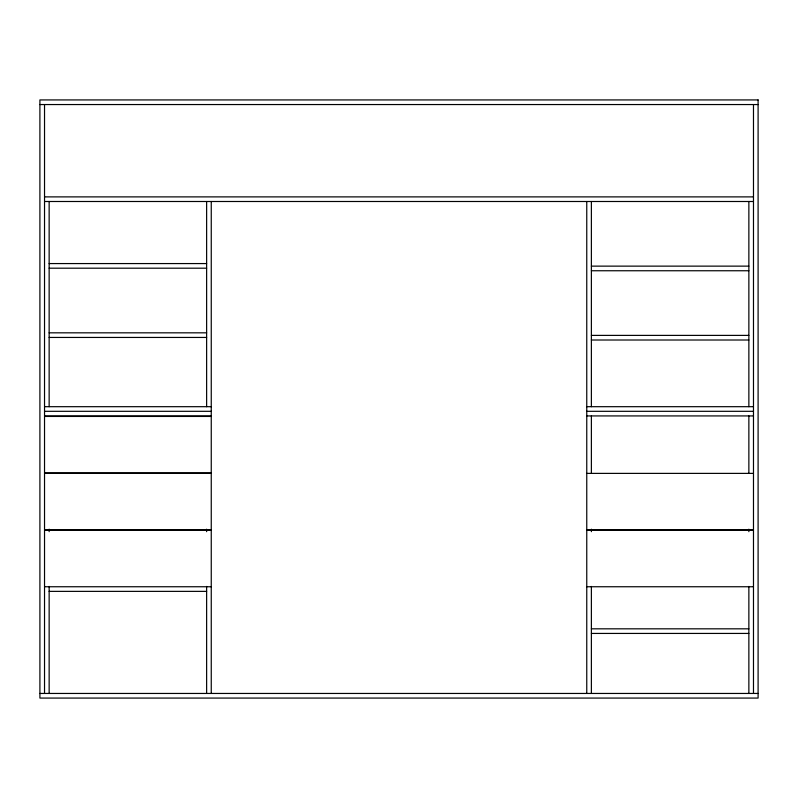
<?xml version="1.0" encoding="UTF-8"?>
<svg xmlns="http://www.w3.org/2000/svg" width="798" height="798" viewBox="0 0 798 798"><rect width="100%" height="100%" fill="white"/><g stroke="black" fill="none" stroke-linecap="round" stroke-linejoin="round"><path stroke-width="1.2" d="M39.91 104.548L758.1 104.548M44.528 196.887L753.482 196.887M44.528 201.495L753.482 201.495M49.147 263.569L206.632 263.569M591.378 266.133L748.863 266.133M49.147 268.188L206.632 268.188M591.378 270.751L748.863 270.751M49.147 332.826L206.632 332.826M591.378 335.389L748.863 335.389M49.147 337.444L206.632 337.444M591.378 340.008L748.863 340.008M44.528 406.691L211.251 406.691M586.759 406.691L753.482 406.691M44.528 411.309L211.251 411.309M586.759 411.309L753.482 411.309M44.528 415.928L211.251 415.928M586.759 415.928L753.482 415.928M44.528 416.446L211.251 416.446M44.528 472.875L211.251 472.875M44.528 473.384L211.251 473.384M586.759 473.384L753.482 473.384M44.528 529.812L211.251 529.812M586.759 529.812L753.482 529.812M44.528 530.321L211.251 530.321M586.759 530.321L753.482 530.321M44.528 586.749L211.251 586.749M586.759 586.749L753.482 586.749M49.147 591.368L206.632 591.368M591.378 628.824L748.863 628.824M591.378 633.432L748.863 633.432M39.91 693.452L758.1 693.452M753.482 104.548L753.482 693.452M748.863 201.495L748.863 406.691M748.863 415.928L748.863 473.174M748.863 529.184L748.863 531.668M748.863 586.43L748.863 693.452M591.378 201.495L591.378 406.691M591.378 415.928L591.378 473.174M591.378 529.184L591.378 531.668M591.378 586.43L591.378 693.452M586.759 201.495L586.759 693.452M211.251 201.495L211.251 693.452M206.632 201.495L206.632 406.691M206.632 529.184L206.632 531.668M206.632 586.43L206.632 693.452M49.147 201.495L49.147 406.691M49.147 529.184L49.147 531.668M49.147 586.43L49.147 693.452M44.528 104.548L44.528 693.452M758.1 99.93L39.9 99.93L39.91 698.07L758.1 698.07L758.1 99.93"/></g></svg>
